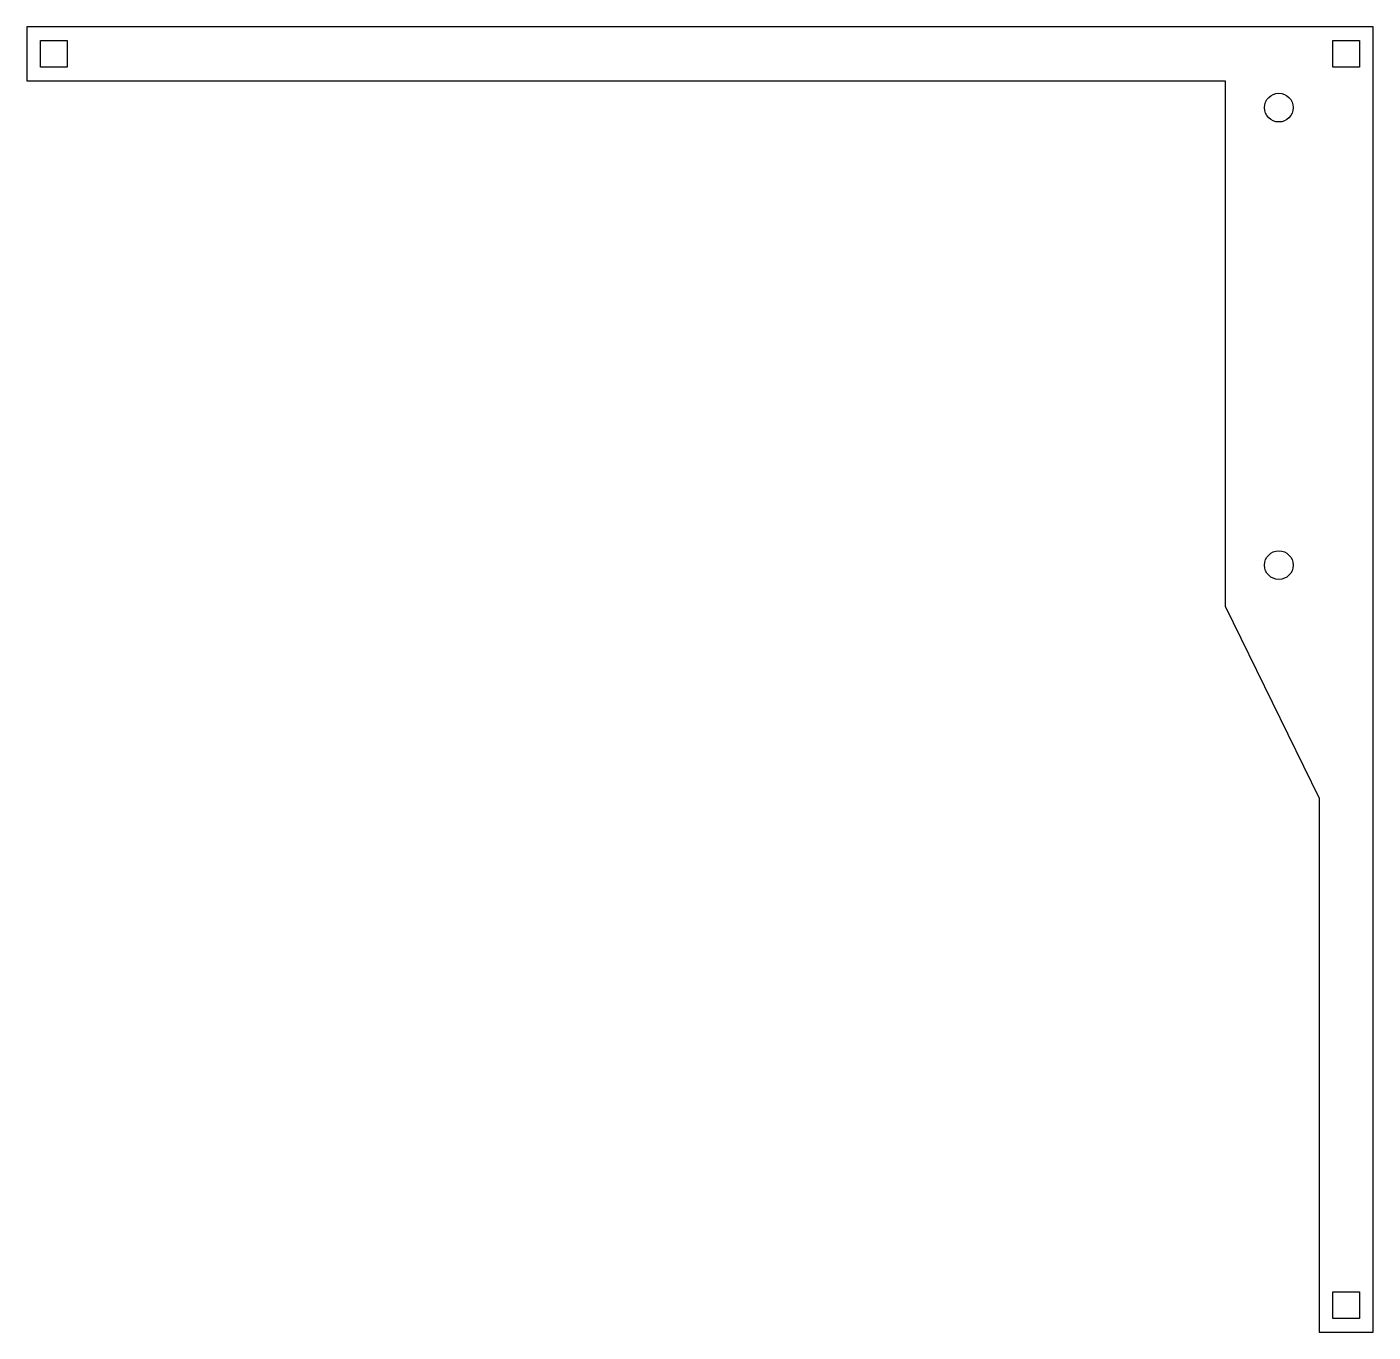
# Model space of a CAD drawing. Header units: inches. Extents: x -6.3 to 6.2, y -5.9 to 6.3.
import ezdxf

# ---------------------------------------------------------------- set-up
doc = ezdxf.new("R2010")
doc.units = ezdxf.units.IN
doc.header["$MEASUREMENT"] = 0

msp = doc.modelspace()

# ---------------------------------------------------------------- linework, layer by layer
for points in [[(5.75, -0.914), (5.75, -5.875), (6.25, -5.875), (6.25, 6.25), (-6.25, 6.25), (-6.25, 5.75), (4.875, 5.75), (4.875, 0.868)], [(-6.125, 5.875), (-6.125, 6.125), (-5.875, 6.125), (-5.875, 5.875)], [(5.875, 6.125), (6.125, 6.125), (6.125, 5.875), (5.875, 5.875)], [(5.875, -5.75), (5.875, -5.5), (6.125, -5.5), (6.125, -5.75)]]:
    msp.add_lwpolyline(points, close=True)
for centre in [(5.375, 5.5), (5.375, 1.25)]:
    msp.add_circle(centre, 0.133)

doc.saveas('drawing.dxf')
